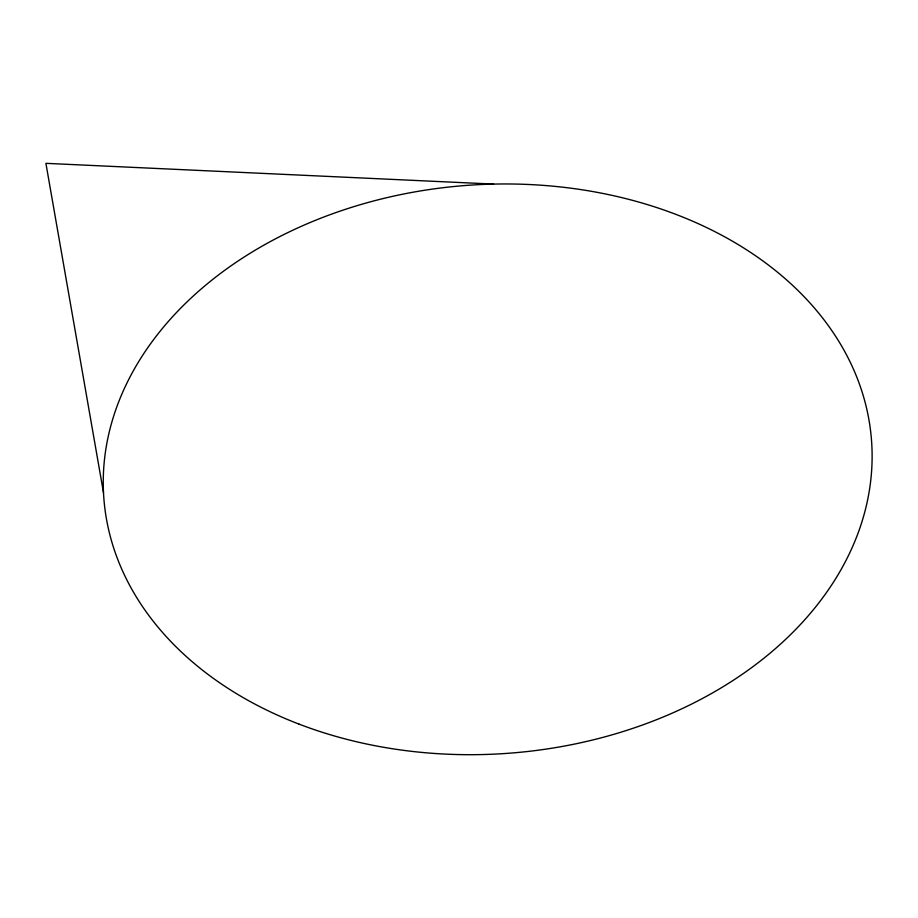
<?xml version="1.0" encoding="UTF-8"?>
<svg xmlns="http://www.w3.org/2000/svg" width="918" height="918" viewBox="0 0 918 918"><rect width="100%" height="100%" fill="white"/><g stroke="black" fill="none" stroke-linecap="round" stroke-linejoin="round"><path stroke-width="1.38" d="M493.609 184.093L45.9 163.335L103.482 492.564M298.855 724.05A384.929 284.706 -4.3 0 0 872.1 453.377A384.929 284.706 -4.3 0 0 292.085 230.556A384.929 284.706 -4.3 0 0 298.855 724.05"/></g></svg>
